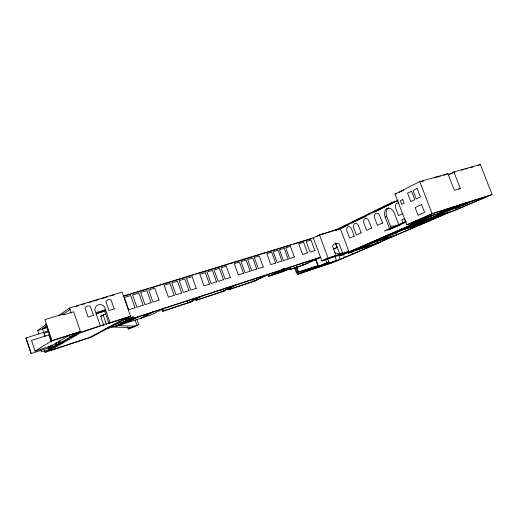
<?xml version="1.0" encoding="UTF-8"?>
<svg xmlns="http://www.w3.org/2000/svg" width="518" height="518" viewBox="0 0 518 518"><rect width="100%" height="100%" fill="white"/><g stroke="black" fill="none" stroke-linecap="round" stroke-linejoin="round"><path stroke-width="0.78" d="M427.369 219.256L443.013 212.982L443.965 212.017M421.749 221.439C429.273 218.35 437.542 216.259 444.353 211.894M25.9 338.001L31.158 353.529L25.9 338.001L48.705 330.775M38.831 334.032L37.633 330.516L46.07 324.553M58.404 315.825L69.438 308.022L122.118 292.048L130.555 316.142L111.228 326.534L107.589 327.726M44.962 336.273L42.398 328.736L46.95 325.55M62.548 314.633L70.344 309.175M47.591 329.474L48.09 329.137M48.912 334.809L50.991 341.731M447.079 211.674L449.229 210.327M449.579 210.217L442.009 213.863M49.702 334.641L31.481 340.43L35.101 351.1L52.02 340.663L80.432 331.488L73.634 311.771L63.539 314.866L63.241 314.018L44.852 319.645L52.02 340.663M104.701 311.182L105.808 310.515L110.069 322.772L108.948 323.394L104.701 311.182L95.752 313.992M103.807 325.304L100.673 316.291L103.108 314.84L106.028 313.914M69.826 335.062L52.279 345.493L35.101 351.1M49.204 347.623L48.815 346.076M49.139 349.43L76.14 333.631L130.555 316.142M78.477 332.265L78.095 332.485L80.432 331.488M77.072 333.45L77.525 333.184M44.302 350.123L45.066 352.357L59.589 343.894L58.592 340.974M61.266 342.922L72.216 336.545L71.478 334.395M75.557 334.596L78.076 333.126M62.432 342.968L64.128 341.984M75.188 335.573L78.561 333.618M101.949 325.718L103.84 324.656M116.149 323.996L117.159 323.452L116.647 323.62M128.192 329.008L134.576 326.767L139.031 324.559L134.032 326.094L128.192 329.008L127.454 326.884M125.265 321.024L320.474 257.2M119.652 324.391L127.195 320.396L201.424 296.192L188.015 302.771L162.626 311.266L161.92 309.265M130.225 319.871L132.543 318.648M130.504 319.781L132.822 318.557M138.52 316.705L130.374 320.882L107.459 328.561M140.851 318.233L153.088 311.953M141.226 318.11L153.47 311.83M164.212 308.327L151.664 314.691L115.715 326.476L119.509 324.462L130.614 320.83M422.455 219.736L406.798 224.767L395.053 194.036L419.787 181.611L447.889 173.653L454.351 190.281L460.327 188.481L453.897 171.95L448.368 174.663M399.21 192.372L403.865 190.041M122.999 296.212L313.293 237.879L319.431 234.829L340.268 228.464L398.374 200.065M434.103 177.972L436.046 177.007M446.516 174.326L447.889 173.653M334.188 230.678L391.278 202.693L397.319 200.906M448.29 174.806L454.733 172.118M336.046 230.16L345.066 225.744M351.457 222.617L361.965 217.476M367.638 214.698L369.088 213.992M381.397 207.964L387.186 205.128M338.966 229.39L348.368 224.799M351.987 223.031L366.453 215.967M374.268 212.153L392.916 203.05M195.493 298.802L196.031 300.31L221.439 291.815L235.832 284.978L202.557 295.823L189.128 302.408L192.32 301.366L191.265 301.877L162.626 311.266M478.153 165.507L480.309 164.471L492.1 194.535L453.949 210.865L430.931 218.305M228.231 288.105L228.762 289.581L253.218 281.404L268.35 274.372L236.849 284.647L222.429 291.492L225.285 290.559L224.158 291.09L196.031 300.31M344.606 253.114L345.325 252.719L331.248 257.232L322.785 260.638L341.53 254.461L348.821 251.275L340.268 228.464M361.234 232.802L356.403 235.03L353.677 227.784A4.053 2.642 72.9 0 1 354.856 223.523A4.053 2.642 72.9 0 1 358.398 225.531L361.156 232.841M371.633 228.004L366.615 230.322L363.824 222.941A4.131 2.739 73.1 0 1 365.067 218.57A4.131 2.739 73.1 0 1 368.732 220.597L371.548 228.043M382.64 222.928L377.415 225.336L374.566 217.813A4.215 2.855 73.2 0 1 375.88 213.332A4.215 2.855 73.2 0 1 379.675 215.371L382.556 222.967M402.674 213.681L398.517 215.598L395.538 207.796A4.377 3.076 73.6 0 1 398.789 203.03M282.304 269.807L284.9 268.609L282.789 269.295M282.381 269.813L284.842 268.68M267.696 274.074L268.518 276.327L281.365 270.428L282.452 270.072L270.26 275.673L283.631 271.29L289.594 268.577M458.896 189.135L460.327 188.481M282.809 270.435L280.348 271.561L283.145 270.325L282.653 268.978M289.102 268.933L284 271.257L268.518 276.327M333.54 248.977L337.224 247.3A67.042 38.863 71.3 0 0 335.444 243.816M334.078 248.938L337.425 247.416M288.694 267.579L289.465 269.671L302.855 265.125L319.023 257.854L269.308 274.061L254.15 281.093L256.986 280.167L255.808 280.711L228.762 289.581M320.739 257.304L303.386 265.106L289.465 269.671M406.157 221.283L384.324 231.009L391.401 228.736L400.621 224.644L398.99 225.168L394.444 213.235A7.472 5.167 73.1 0 0 387.05 208.495A7.025 4.856 73.2 0 0 385.159 217.1L389.782 229.254L406.112 222.002M387.891 229.862L405.775 221.918L404.487 218.551L401.767 219.781L403.049 223.135M313.293 237.879L321.833 260.858L328.101 258.094L348.821 251.275M294.489 267.664L296.4 272.856L297.3 272.462L295.383 267.262M297.617 272.449L297.086 272.682L315.054 266.705L297.623 274.294L296.795 272.047M339.724 253.995L342.482 252.79M406.798 224.767L432.129 213.649L492.1 194.535M408.76 224.139L415.753 221.069M423.653 218.538L423.193 218.738L425.071 218.136M418.797 220.908L427.771 216.99M428.936 216.841L430.872 215.993M410.295 223.323L410.852 224.786L429.513 216.654M335.573 242.903L340.365 255.704L412.775 224.171L410.852 224.786M431.455 216.032L414.562 223.394L452.195 211.24L487.872 196.108L473.381 200.725M315.669 259L318.104 265.553L306.857 270.448L314.879 267.767L328.865 261.914L327.79 259.026M434.842 214.724L413.778 221.704M451.172 207.815L439.97 212.684L441.524 212.186M437.263 213.947L435.314 214.795L459.667 206.766L449.08 210.379M438.06 213.694L444.742 210.645M445.046 210.509L453.464 206.85M448.361 209.453L444.438 210.742M457.459 205.808L454.571 207.058L456.261 206.52M432.724 217.528L418.324 223.718L435.392 218.182L425.913 222.254L401.735 230.115L348.2 253.321L354.487 250.822L380.749 242.146L341.304 259.039L332.42 262.658L297.623 274.294M411.046 226.081L425.09 219.995M442.456 212.503L461.149 204.403M328.865 261.914L316.951 267.081L340.261 259.298L378.703 242.825M444.45 211.862L446.406 211.014L418.518 219.956L433.016 213.604L459.149 205.27M453.088 208.178L462.496 204.137M455.303 207.465L454.059 208.003L455.678 207.485M455.859 207.291L466.433 202.713M454.5 207.996L459.9 205.542M465.786 203.147L462.224 204.539M456.267 208.068L475.11 199.954M375.537 243.868L396.037 235.075L374.605 242.107L356.002 250.162L377.085 243.207L376.236 240.974M396.756 234.764L424.585 222.824L402.674 229.953L375.31 241.802L396.756 234.764L395.953 232.647M447.85 212.84L436.765 217.592L414.665 224.76M377.201 243.318L449.605 212.27M432.433 217.618L442.294 213.772M296.4 272.856L318.104 265.553M321.833 260.858L323.653 260.256M45.066 352.357L91.964 336.894L108.728 327.881L105.109 329.066M340.365 255.704L414.419 223.64L423.29 220.772M131.442 320.318L131.831 320.195M31.158 353.529L56.184 345.312L55.4 343.02M115.637 324.164L125.77 320.862L121.238 323.264L122.649 322.805M124.76 321.684L135.774 318.058M122.87 322.688L133.825 319.082M278.82 271.743L283.145 270.325M148.109 314.51L144.036 315.967L147.423 314.86M132.712 319.658L133.1 319.535M419.489 222.423L421.762 221.685L413.623 225.246L402.253 228.93M108.948 323.394L125.55 318.013L89.426 337.542L49.845 350.589L63.805 342.515L57.343 344.632L56.585 342.404M123.057 320.176L133.385 316.822L130.873 318.156L133.514 317.294L126.8 320.312L126.042 318.136M409.479 223.821L419.217 220.687M79.876 331.811L51.522 340.974L45.701 323.918M444.742 210.606L452.693 208.068M450.284 209.11L456.921 206.947M463.448 204.895L464.173 204.662M449.404 209.492L447.727 210.03L453.03 207.886M462.516 205.296L463.234 205.07M447.889 210.146L462.056 205.575M422.416 219.328L426.379 218.02M459.706 205.024L473.089 200.822M458.754 206.041L467.385 203.276M458.443 206.17L467.074 203.412M100.673 316.291L103.574 315.371M48.718 331.766L44.114 333.216L45.098 336.111M37.633 330.516L46.121 327.868M105.808 310.515L96.076 313.558L100.362 325.913L73.18 335.36L72.682 333.909M42.398 328.736L47.747 327.072M385.159 217.1L386.784 216.602A7.012 4.863 73.2 0 1 388.681 208.009L387.05 208.495M319.826 234.984L338.014 229.422M124.624 296.031L130.62 294.192M131.391 293.959L135.237 292.774M136.778 292.301L144.47 289.944M145.241 289.704L145.629 289.588M146.4 289.355L148.705 288.643M150.246 288.17L156.41 286.279M157.083 286.072L180.776 278.807M182.304 278.334L193 275.052M195.668 274.236L228.321 264.219M229.332 263.908L251.709 257.045M253.257 256.572L260.968 254.202M261.933 253.911L291.09 244.962M293.531 244.211L311.862 238.591M75.991 306.429L78.276 305.737M81.326 304.811L85.133 303.658M88.183 302.732L91.99 301.573M93.518 301.113L98.847 299.495M101.897 298.569L107.232 296.95M110.276 296.024L114.089 294.871M392.255 202.648L396.063 201.521M395.053 194.036L396.555 193.602M421.49 181.546L423.718 180.918M436.35 177.331L440.553 176.139M443.453 175.317L445.635 174.702M461.603 170.169L463.895 169.522M465.423 169.088L467.709 168.441M470.765 167.573L473.051 166.925M453.897 171.95L480.309 164.471M390.689 226.12L396.199 226.01M111.946 327.046L131.086 327.564M117.152 325.621L134.032 326.094M334.596 252.674L341.53 254.461L341.122 253.386M419.787 181.611L432.129 213.649M425.388 220.888L425.913 222.254M391.278 202.693L391.731 203.885M401.204 228.723L401.735 230.115M386.784 216.602L391.129 228.024M379.934 208.249L380.38 209.421M378.606 208.903L379.046 210.068M366.608 246.464L367.107 247.792M351.508 251.476L352.48 254.06M343.22 253.995L344.522 257.472M342.663 253.302L339.096 243.771A7.725 6.087 65.4 0 0 332.465 245.888L336.046 255.478M338.714 255.16L340.261 259.298M334.919 256.41L336.467 260.567M319.431 234.829L328.101 258.094M325.427 258.994L326.774 262.613M315.598 259.032L318.033 265.585M315.753 259.809L317.644 264.905M302.091 263.053L302.855 265.125M296.6 266.861L298.381 272.112L296.471 266.925M289.925 267.016L290.695 269.114M285.612 268.687L286.143 270.143M282.834 269.114L283.631 271.29M279.221 271.102L279.752 272.559M252.428 279.228L253.218 281.404M229.357 287.568L229.888 289.044M220.636 289.588L221.439 291.815M196.555 298.277L197.099 299.799M187.315 300.809L188.015 302.771M162.911 308.767L163.623 310.768M136.972 319.444L138.818 324.702M135.159 320.092L136.927 325.136M128.406 316.563L129.416 319.457M125.013 318.693L125.518 320.137M103.108 314.84L106.533 324.695M69.438 308.022L71.141 312.969M69.127 335.159L69.865 337.302L76.612 335.114L65.501 341.537L59 343.661L58.236 341.42M59.641 340.591L60.405 342.838M55.316 343.175L56.067 345.376M52.13 344.994L52.519 346.542L52.02 345.066M50.388 345.597L51.424 348.653L41.479 351.923L40.734 349.734M48.815 347.572L49.586 349.831M48.517 347.228L49.249 349.365M316.874 236.448A5.277 0.414 -20.5 0 1 317.275 236.253M317.741 236.04A5.277 0.414 -20.5 0 1 318.266 235.813M322.015 234.363A5.277 0.414 -20.5 0 1 323.789 233.773M335.411 230.225A5.232 0.408 -20.5 0 1 336.467 229.979M411.564 191.226L407.569 193.195L410.774 201.56L414.801 199.65L411.564 191.226M417.107 188.494L413.034 190.507L416.271 198.944L420.376 196.995L417.107 188.494M402.79 199.592L400.362 200.77L401.748 204.39L404.182 203.224L402.79 199.592M421.581 204.565L415.112 207.556L418.097 215.333L424.598 212.425L421.581 204.565M354.215 236.04L349.592 238.176L346.905 231.022A3.995 2.571 72.9 0 1 348.038 226.826A3.995 2.571 72.9 0 1 351.502 228.826L354.215 236.04M305.963 270.836L300.181 273.355L331.734 262.801L337.73 260.23L305.963 270.836M135.01 307.821L128.691 309.835L124.378 297.513L130.711 295.564L135.01 307.821M143.117 305.244L136.875 307.232L132.576 294.988L138.83 293.058L143.117 305.244M151.126 302.693L144.962 304.655L140.676 292.495L146.853 290.592L151.126 302.693M159.032 300.175L152.946 302.117L148.679 290.028L154.778 288.15L159.032 300.175M174.184 295.357L168.421 297.19L164.187 285.256L169.962 283.476L174.184 295.357M181.624 292.987L175.945 294.794L171.73 282.932L177.421 281.183L181.624 292.987M188.999 290.637L183.385 292.424L179.183 280.639L184.809 278.911L188.999 290.637M196.277 288.319L190.734 290.086L186.545 278.373L192.107 276.664L196.277 288.319M209.46 284.123L204.034 285.852L199.877 274.268L205.316 272.591L209.46 284.123M216.511 281.883L211.143 283.592L206.999 272.073L212.38 270.422L216.511 281.883M223.478 279.662L218.169 281.352L214.044 269.904L219.36 268.272L223.478 279.662M230.361 277.473L225.116 279.144L221.005 267.761L226.262 266.142L230.361 277.473M243.492 273.29L238.358 274.928L234.278 263.675L239.42 262.095L243.492 273.29M250.149 271.173L245.079 272.785L241.012 261.603L246.095 260.036L250.149 271.173M256.74 269.075L251.722 270.674L247.669 259.557L252.7 258.009L256.74 269.075M263.254 267.003L258.288 268.583L254.254 257.53L259.227 255.996L263.254 267.003M275.673 263.047L270.817 264.594L266.815 253.665L271.678 252.162L275.673 263.047M281.98 261.04L277.182 262.568L273.187 251.696L278.004 250.22L281.98 261.04M288.222 259.052L283.469 260.567L279.493 249.76L284.259 248.29L288.222 259.052M294.392 257.09L289.691 258.586L285.729 247.837L290.443 246.387L294.392 257.09M307.504 252.913L302.622 254.467L298.692 243.849L303.587 242.34L307.504 252.913M314.892 250.563L310.075 252.098L306.157 241.55L310.988 240.061L314.892 250.563M105.491 309.609L95.759 312.645L94.813 309.906A5.601 5.322 51.9 0 1 104.545 306.889L105.491 309.609M93.493 315.384L88.105 317.081L84.926 307.886A4.882 4.668 48.3 0 1 90.326 306.235L93.493 315.384M114.193 308.883L108.968 310.528L105.821 301.482A4.804 4.532 53.2 0 1 111.053 299.883L114.193 308.883"/></g></svg>
